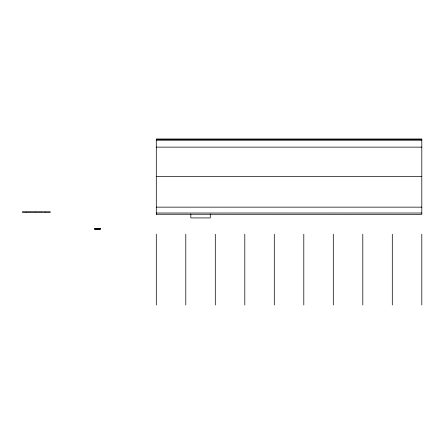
<?xml version="1.0" encoding="UTF-8"?>
<svg xmlns="http://www.w3.org/2000/svg" width="444" height="444" viewBox="0 0 444 444"><rect width="100%" height="100%" fill="white"/><g stroke="black" fill="none" stroke-linecap="round" stroke-linejoin="round"><path stroke-width="0.67" d="M156.299 139.577L421.8 139.577M156.299 140.237L421.8 140.237M156.299 147.131L421.8 147.131M156.299 176.629L421.8 176.629M156.299 207.148L421.8 207.148M26.446 212.088L22.217 212.027L50.422 212.027L48.008 212.088M45.077 212.088L47.464 212.027M156.299 213.02L421.8 213.02M156.299 214.269L421.8 214.341L421.8 138.989L156.299 138.989L156.299 214.341M94.761 228.999L97.358 228.999M97.652 228.999L100.244 228.999M421.8 234.216L421.8 305.011M392.302 234.216L392.302 305.011M362.798 234.216L362.798 305.011M333.3 234.216L333.3 305.011M303.801 234.216L303.801 305.011M274.298 234.216L274.298 305.011M244.799 234.216L244.799 305.011M215.301 234.216L215.301 305.011M210.284 213.997L210.284 217.926L190.815 217.926L190.815 213.997M185.797 234.216L185.797 305.011M156.299 234.216L156.299 305.011M100.244 229.087L97.652 229.087M97.358 229.087L94.761 229.087M44.894 212.027L43.462 212.027M42.741 212.027L35.664 212.027M35.442 212.027L30.975 212.027M30.586 212.027L26.601 212.027M100.455 228.616L94.555 228.616L94.555 229.087L100.455 229.087L100.455 228.616"/></g></svg>
